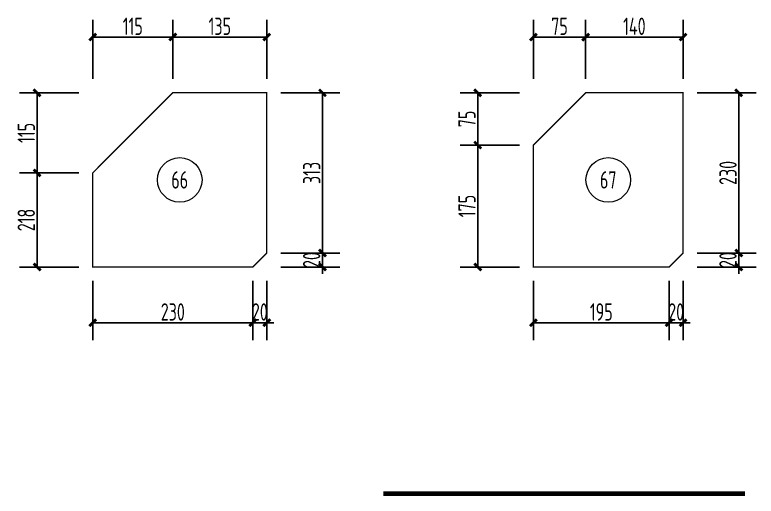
# Model space of a CAD drawing. Extents: x 95752 to 843522, y -411933 to 75567.
# Drawn here: x 217398 to 228047, y 28821 to 35729 of the extents above; entities that cross this region are included whole.
import ezdxf
from ezdxf.enums import TextEntityAlignment as Align

# ---------------------------------------------------------------- set-up
doc = ezdxf.new("R2010")
doc.units = 0
doc.header["$LTSCALE"] = 1000
doc.header["$MEASUREMENT"] = 0
for name, color, linetype, lineweight in [('15', 3, 'Continuous', 20), ('尺寸标注', 9, 'Continuous', 18), ('编号标注', 9, 'Continuous', 18)]:
    doc.layers.add(name, color=color, linetype=linetype, lineweight=lineweight)
doc.layers.add('DIM_SYMB', color=3, linetype='Continuous')
doc.styles.add('FromPkpm', font='Pkpmeng', dxfattribs={"width": 0.7, "bigfont": 'Pkpmchn'})
doc.dimstyles.new('Pkpm_1.00', dxfattribs={"dimtxt": 250, "dimasz": 100, "dimexe": 250, "dimexo": 0.0625, "dimgap": 30, "dimtad": 1, "dimdec": 0, "dimrnd": 5, "dimzin": 0, "dimdsep": 46, "dimtxsty": 'FromPkpm', "dimblk1": 'ARCHTICK', "dimblk2": 'ARCHTICK', "dimsah": 1, "dimcen": 0.09, "dimadec": 0, "dimazin": 0, "dimtfac": 1, "dimtdec": 0, "dimtix": 1, "dimtmove": 2, "dimatfit": 1, "dimfxl": 1, "dimtolj": 1, "dimtzin": 0, "dimarcsym": 0})

# ---------------------------------------------------------------- blocks, each defined once
blk = doc.blocks.new('_ArchTick')
at = {"color": 0, "linetype": 'ByBlock', "const_width": 0.4}
blk.add_lwpolyline([(-0.5, -0.5), (0.5, 0.5)], dxfattribs=at)
blk = doc.blocks.new('*D296')
at = {"layer": 'Defpoints', "color": 0, "linetype": 'Continuous', "transparency": 16777216}
for p in [(218517, 32110), (220817, 32110), (220817, 31310)]:
    blk.add_point(p, dxfattribs=at)
at = {"layer": '尺寸标注', "color": 0, "linetype": 'Continuous', "lineweight": -2, "transparency": 16777216}
for p, q in [((218517, 31910), (218517, 31060)), ((220817, 31910), (220817, 31060)), ((218517, 31310), (220817, 31310))]:
    blk.add_line(p, q, dxfattribs=at)
at = {"layer": '尺寸标注', "color": 0, "linetype": 'Continuous', "lineweight": -2, "transparency": 16777216, "xscale": 100, "yscale": 100, "zscale": 100, "rotation": 180}
blk.add_blockref('_ArchTick', (218517, 31310), dxfattribs=at)
at = {"layer": '尺寸标注', "color": 0, "linetype": 'Continuous', "lineweight": -2, "transparency": 16777216, "xscale": 100, "yscale": 100, "zscale": 100}
blk.add_blockref('_ArchTick', (220817, 31310), dxfattribs=at)
at = {"layer": '尺寸标注', "color": 0, "linetype": 'Continuous', "lineweight": 18, "transparency": 16777216, "insert": (219667, 31465), "char_height": 250, "attachment_point": 5, "style": 'FromPkpm'}
blk.add_mtext('\\A1;230', dxfattribs=at)
blk = doc.blocks.new('*D297')
at = {"layer": 'Defpoints', "color": 0, "linetype": 'Continuous', "transparency": 16777216}
for p in [(220817, 32110), (221017, 32110), (221017, 31310)]:
    blk.add_point(p, dxfattribs=at)
at = {"layer": '尺寸标注', "color": 0, "linetype": 'Continuous', "lineweight": -2, "transparency": 16777216}
for p, q in [((220817, 31910), (220817, 31060)), ((221017, 31910), (221017, 31060)), ((220817, 31310), (220717, 31310)), ((220817, 31310), (221017, 31310)), ((221017, 31310), (221117, 31310))]:
    blk.add_line(p, q, dxfattribs=at)
at = {"layer": '尺寸标注', "color": 0, "linetype": 'Continuous', "lineweight": -2, "transparency": 16777216, "xscale": 100, "yscale": 100, "zscale": 100}
blk.add_blockref('_ArchTick', (220817, 31310), dxfattribs=at)
at = {"layer": '尺寸标注', "color": 0, "linetype": 'Continuous', "lineweight": -2, "transparency": 16777216, "xscale": 100, "yscale": 100, "zscale": 100, "rotation": 180}
blk.add_blockref('_ArchTick', (221017, 31310), dxfattribs=at)
at = {"layer": '尺寸标注', "color": 0, "linetype": 'Continuous', "lineweight": 18, "transparency": 16777216, "insert": (220917, 31465), "char_height": 250, "attachment_point": 5, "style": 'FromPkpm'}
blk.add_mtext('\\A1;20', dxfattribs=at)
blk = doc.blocks.new('*D298')
at = {"layer": 'Defpoints', "color": 0, "linetype": 'Continuous', "transparency": 16777216}
for p in [(219667, 35410), (218517, 34610), (219667, 34610)]:
    blk.add_point(p, dxfattribs=at)
at = {"layer": '尺寸标注', "color": 0, "linetype": 'Continuous', "lineweight": -2, "transparency": 16777216}
for p, q in [((218517, 34810), (218517, 35660)), ((219667, 34810), (219667, 35660)), ((218517, 35410), (219667, 35410))]:
    blk.add_line(p, q, dxfattribs=at)
at = {"layer": '尺寸标注', "color": 0, "linetype": 'Continuous', "lineweight": -2, "transparency": 16777216, "xscale": 100, "yscale": 100, "zscale": 100, "rotation": 180}
blk.add_blockref('_ArchTick', (218517, 35410), dxfattribs=at)
at = {"layer": '尺寸标注', "color": 0, "linetype": 'Continuous', "lineweight": -2, "transparency": 16777216, "xscale": 100, "yscale": 100, "zscale": 100}
blk.add_blockref('_ArchTick', (219667, 35410), dxfattribs=at)
at = {"layer": '尺寸标注', "color": 0, "linetype": 'Continuous', "lineweight": 18, "transparency": 16777216, "insert": (219092, 35565), "char_height": 250, "attachment_point": 5, "style": 'FromPkpm'}
blk.add_mtext('\\A1;115', dxfattribs=at)
blk = doc.blocks.new('*D299')
at = {"layer": 'Defpoints', "color": 0, "linetype": 'Continuous', "transparency": 16777216}
for p in [(221017, 35410), (219667, 34610), (221017, 34610)]:
    blk.add_point(p, dxfattribs=at)
at = {"layer": '尺寸标注', "color": 0, "linetype": 'Continuous', "lineweight": -2, "transparency": 16777216}
for p, q in [((219667, 34810), (219667, 35660)), ((221017, 34810), (221017, 35660)), ((219667, 35410), (221017, 35410))]:
    blk.add_line(p, q, dxfattribs=at)
at = {"layer": '尺寸标注', "color": 0, "linetype": 'Continuous', "lineweight": -2, "transparency": 16777216, "xscale": 100, "yscale": 100, "zscale": 100, "rotation": 180}
blk.add_blockref('_ArchTick', (219667, 35410), dxfattribs=at)
at = {"layer": '尺寸标注', "color": 0, "linetype": 'Continuous', "lineweight": -2, "transparency": 16777216, "xscale": 100, "yscale": 100, "zscale": 100}
blk.add_blockref('_ArchTick', (221017, 35410), dxfattribs=at)
at = {"layer": '尺寸标注', "color": 0, "linetype": 'Continuous', "lineweight": 18, "transparency": 16777216, "insert": (220342, 35565), "char_height": 250, "attachment_point": 5, "style": 'FromPkpm'}
blk.add_mtext('\\A1;135', dxfattribs=at)
blk = doc.blocks.new('*D300')
at = {"layer": 'Defpoints', "color": 0, "linetype": 'Continuous', "transparency": 16777216}
for p in [(221017, 32310), (221817, 32310), (221017, 32110)]:
    blk.add_point(p, dxfattribs=at)
at = {"layer": '尺寸标注', "color": 0, "linetype": 'Continuous', "lineweight": -2, "transparency": 16777216}
for p, q in [((221817, 32310), (221817, 32410)), ((221217, 32310), (222067, 32310)), ((221817, 32110), (221817, 32310)), ((221217, 32110), (222067, 32110)), ((221817, 32110), (221817, 32010))]:
    blk.add_line(p, q, dxfattribs=at)
at = {"layer": '尺寸标注', "color": 0, "linetype": 'Continuous', "lineweight": -2, "transparency": 16777216, "xscale": 100, "yscale": 100, "zscale": 100}
for p, rotation in [((221817, 32310), 270), ((221817, 32110), 90)]:
    blk.add_blockref('_ArchTick', p, dxfattribs=dict(at, rotation=rotation))
at = {"layer": '尺寸标注', "color": 0, "linetype": 'Continuous', "lineweight": 18, "transparency": 16777216, "insert": (221662, 32210), "char_height": 250, "attachment_point": 5, "rotation": 90, "style": 'FromPkpm'}
blk.add_mtext('\\A1;20', dxfattribs=at)
blk = doc.blocks.new('*D301')
at = {"layer": 'Defpoints', "color": 0, "linetype": 'Continuous', "transparency": 16777216}
for p in [(221017, 34610), (221817, 34610), (221017, 32310)]:
    blk.add_point(p, dxfattribs=at)
at = {"layer": '尺寸标注', "color": 0, "linetype": 'Continuous', "lineweight": -2, "transparency": 16777216}
for p, q in [((221217, 34610), (222067, 34610)), ((221817, 32310), (221817, 34610)), ((221217, 32310), (222067, 32310))]:
    blk.add_line(p, q, dxfattribs=at)
at = {"layer": '尺寸标注', "color": 0, "linetype": 'Continuous', "lineweight": -2, "transparency": 16777216, "xscale": 100, "yscale": 100, "zscale": 100}
for p, rotation in [((221817, 34610), 90), ((221817, 32310), 270)]:
    blk.add_blockref('_ArchTick', p, dxfattribs=dict(at, rotation=rotation))
at = {"layer": '尺寸标注', "color": 0, "linetype": 'Continuous', "lineweight": 18, "transparency": 16777216, "insert": (221662, 33460), "char_height": 250, "attachment_point": 5, "rotation": 90, "style": 'FromPkpm'}
blk.add_mtext('\\A1;313', dxfattribs=at)
blk = doc.blocks.new('*D302')
at = {"layer": 'Defpoints', "color": 0, "linetype": 'Continuous', "transparency": 16777216}
for p in [(217717, 33460), (218517, 33460), (218517, 32110)]:
    blk.add_point(p, dxfattribs=at)
at = {"layer": '尺寸标注', "color": 0, "linetype": 'Continuous', "lineweight": -2, "transparency": 16777216}
for p, q in [((218317, 33460), (217467, 33460)), ((217717, 32110), (217717, 33460)), ((218317, 32110), (217467, 32110))]:
    blk.add_line(p, q, dxfattribs=at)
at = {"layer": '尺寸标注', "color": 0, "linetype": 'Continuous', "lineweight": -2, "transparency": 16777216, "xscale": 100, "yscale": 100, "zscale": 100}
for p, rotation in [((217717, 33460), 90), ((217717, 32110), 270)]:
    blk.add_blockref('_ArchTick', p, dxfattribs=dict(at, rotation=rotation))
at = {"layer": '尺寸标注', "color": 0, "linetype": 'Continuous', "lineweight": 18, "transparency": 16777216, "insert": (217562, 32785), "char_height": 250, "attachment_point": 5, "rotation": 90, "style": 'FromPkpm'}
blk.add_mtext('\\A1;218', dxfattribs=at)
blk = doc.blocks.new('*D303')
at = {"layer": 'Defpoints', "color": 0, "linetype": 'Continuous', "transparency": 16777216}
for p in [(217717, 34610), (218517, 34610), (218517, 33460)]:
    blk.add_point(p, dxfattribs=at)
at = {"layer": '尺寸标注', "color": 0, "linetype": 'Continuous', "lineweight": -2, "transparency": 16777216}
for p, q in [((218317, 34610), (217467, 34610)), ((217717, 33460), (217717, 34610)), ((218317, 33460), (217467, 33460))]:
    blk.add_line(p, q, dxfattribs=at)
at = {"layer": '尺寸标注', "color": 0, "linetype": 'Continuous', "lineweight": -2, "transparency": 16777216, "xscale": 100, "yscale": 100, "zscale": 100}
for p, rotation in [((217717, 34610), 90), ((217717, 33460), 270)]:
    blk.add_blockref('_ArchTick', p, dxfattribs=dict(at, rotation=rotation))
at = {"layer": '尺寸标注', "color": 0, "linetype": 'Continuous', "lineweight": 18, "transparency": 16777216, "insert": (217562, 34035), "char_height": 250, "attachment_point": 5, "rotation": 90, "style": 'FromPkpm'}
blk.add_mtext('\\A1;115', dxfattribs=at)
blk = doc.blocks.new('*D304')
at = {"layer": 'Defpoints', "color": 0, "linetype": 'Continuous', "transparency": 16777216}
for p in [(224847, 32110), (226797, 32110), (226797, 31310)]:
    blk.add_point(p, dxfattribs=at)
at = {"layer": '尺寸标注', "color": 0, "linetype": 'Continuous', "lineweight": -2, "transparency": 16777216}
for p, q in [((224847, 31910), (224847, 31060)), ((226797, 31910), (226797, 31060)), ((224847, 31310), (226797, 31310))]:
    blk.add_line(p, q, dxfattribs=at)
at = {"layer": '尺寸标注', "color": 0, "linetype": 'Continuous', "lineweight": -2, "transparency": 16777216, "xscale": 100, "yscale": 100, "zscale": 100, "rotation": 180}
blk.add_blockref('_ArchTick', (224847, 31310), dxfattribs=at)
at = {"layer": '尺寸标注', "color": 0, "linetype": 'Continuous', "lineweight": -2, "transparency": 16777216, "xscale": 100, "yscale": 100, "zscale": 100}
blk.add_blockref('_ArchTick', (226797, 31310), dxfattribs=at)
at = {"layer": '尺寸标注', "color": 0, "linetype": 'Continuous', "lineweight": 18, "transparency": 16777216, "insert": (225822, 31465), "char_height": 250, "attachment_point": 5, "style": 'FromPkpm'}
blk.add_mtext('\\A1;195', dxfattribs=at)
blk = doc.blocks.new('*D305')
at = {"layer": 'Defpoints', "color": 0, "linetype": 'Continuous', "transparency": 16777216}
for p in [(226797, 32110), (226997, 32110), (226997, 31310)]:
    blk.add_point(p, dxfattribs=at)
at = {"layer": '尺寸标注', "color": 0, "linetype": 'Continuous', "lineweight": -2, "transparency": 16777216}
for p, q in [((226797, 31910), (226797, 31060)), ((226997, 31910), (226997, 31060)), ((226797, 31310), (226697, 31310)), ((226797, 31310), (226997, 31310)), ((226997, 31310), (227097, 31310))]:
    blk.add_line(p, q, dxfattribs=at)
at = {"layer": '尺寸标注', "color": 0, "linetype": 'Continuous', "lineweight": -2, "transparency": 16777216, "xscale": 100, "yscale": 100, "zscale": 100}
blk.add_blockref('_ArchTick', (226797, 31310), dxfattribs=at)
at = {"layer": '尺寸标注', "color": 0, "linetype": 'Continuous', "lineweight": -2, "transparency": 16777216, "xscale": 100, "yscale": 100, "zscale": 100, "rotation": 180}
blk.add_blockref('_ArchTick', (226997, 31310), dxfattribs=at)
at = {"layer": '尺寸标注', "color": 0, "linetype": 'Continuous', "lineweight": 18, "transparency": 16777216, "insert": (226897, 31465), "char_height": 250, "attachment_point": 5, "style": 'FromPkpm'}
blk.add_mtext('\\A1;20', dxfattribs=at)
blk = doc.blocks.new('*D306')
at = {"layer": 'Defpoints', "color": 0, "linetype": 'Continuous', "transparency": 16777216}
for p in [(225597, 35410), (224847, 34610), (225597, 34610)]:
    blk.add_point(p, dxfattribs=at)
at = {"layer": '尺寸标注', "color": 0, "linetype": 'Continuous', "lineweight": -2, "transparency": 16777216}
for p, q in [((224847, 34810), (224847, 35660)), ((225597, 34810), (225597, 35660)), ((224847, 35410), (225597, 35410))]:
    blk.add_line(p, q, dxfattribs=at)
at = {"layer": '尺寸标注', "color": 0, "linetype": 'Continuous', "lineweight": -2, "transparency": 16777216, "xscale": 100, "yscale": 100, "zscale": 100, "rotation": 180}
blk.add_blockref('_ArchTick', (224847, 35410), dxfattribs=at)
at = {"layer": '尺寸标注', "color": 0, "linetype": 'Continuous', "lineweight": -2, "transparency": 16777216, "xscale": 100, "yscale": 100, "zscale": 100}
blk.add_blockref('_ArchTick', (225597, 35410), dxfattribs=at)
at = {"layer": '尺寸标注', "color": 0, "linetype": 'Continuous', "lineweight": 18, "transparency": 16777216, "insert": (225222, 35565), "char_height": 250, "attachment_point": 5, "style": 'FromPkpm'}
blk.add_mtext('\\A1;75', dxfattribs=at)
blk = doc.blocks.new('*D307')
at = {"layer": 'Defpoints', "color": 0, "linetype": 'Continuous', "transparency": 16777216}
for p in [(226997, 35410), (225597, 34610), (226997, 34610)]:
    blk.add_point(p, dxfattribs=at)
at = {"layer": '尺寸标注', "color": 0, "linetype": 'Continuous', "lineweight": -2, "transparency": 16777216}
for p, q in [((225597, 34810), (225597, 35660)), ((226997, 34810), (226997, 35660)), ((225597, 35410), (226997, 35410))]:
    blk.add_line(p, q, dxfattribs=at)
at = {"layer": '尺寸标注', "color": 0, "linetype": 'Continuous', "lineweight": -2, "transparency": 16777216, "xscale": 100, "yscale": 100, "zscale": 100, "rotation": 180}
blk.add_blockref('_ArchTick', (225597, 35410), dxfattribs=at)
at = {"layer": '尺寸标注', "color": 0, "linetype": 'Continuous', "lineweight": -2, "transparency": 16777216, "xscale": 100, "yscale": 100, "zscale": 100}
blk.add_blockref('_ArchTick', (226997, 35410), dxfattribs=at)
at = {"layer": '尺寸标注', "color": 0, "linetype": 'Continuous', "lineweight": 18, "transparency": 16777216, "insert": (226297, 35565), "char_height": 250, "attachment_point": 5, "style": 'FromPkpm'}
blk.add_mtext('\\A1;140', dxfattribs=at)
blk = doc.blocks.new('*D308')
at = {"layer": 'Defpoints', "color": 0, "linetype": 'Continuous', "transparency": 16777216}
for p in [(226997, 32310), (227797, 32310), (226997, 32110)]:
    blk.add_point(p, dxfattribs=at)
at = {"layer": '尺寸标注', "color": 0, "linetype": 'Continuous', "lineweight": -2, "transparency": 16777216}
for p, q in [((227797, 32310), (227797, 32410)), ((227197, 32310), (228047, 32310)), ((227797, 32110), (227797, 32310)), ((227197, 32110), (228047, 32110)), ((227797, 32110), (227797, 32010))]:
    blk.add_line(p, q, dxfattribs=at)
at = {"layer": '尺寸标注', "color": 0, "linetype": 'Continuous', "lineweight": -2, "transparency": 16777216, "xscale": 100, "yscale": 100, "zscale": 100}
for p, rotation in [((227797, 32310), 270), ((227797, 32110), 90)]:
    blk.add_blockref('_ArchTick', p, dxfattribs=dict(at, rotation=rotation))
at = {"layer": '尺寸标注', "color": 0, "linetype": 'Continuous', "lineweight": 18, "transparency": 16777216, "insert": (227642, 32210), "char_height": 250, "attachment_point": 5, "rotation": 90, "style": 'FromPkpm'}
blk.add_mtext('\\A1;20', dxfattribs=at)
blk = doc.blocks.new('*D309')
at = {"layer": 'Defpoints', "color": 0, "linetype": 'Continuous', "transparency": 16777216}
for p in [(226997, 34610), (227797, 34610), (226997, 32310)]:
    blk.add_point(p, dxfattribs=at)
at = {"layer": '尺寸标注', "color": 0, "linetype": 'Continuous', "lineweight": -2, "transparency": 16777216}
for p, q in [((227197, 34610), (228047, 34610)), ((227797, 32310), (227797, 34610)), ((227197, 32310), (228047, 32310))]:
    blk.add_line(p, q, dxfattribs=at)
at = {"layer": '尺寸标注', "color": 0, "linetype": 'Continuous', "lineweight": -2, "transparency": 16777216, "xscale": 100, "yscale": 100, "zscale": 100}
for p, rotation in [((227797, 34610), 90), ((227797, 32310), 270)]:
    blk.add_blockref('_ArchTick', p, dxfattribs=dict(at, rotation=rotation))
at = {"layer": '尺寸标注', "color": 0, "linetype": 'Continuous', "lineweight": 18, "transparency": 16777216, "insert": (227642, 33460), "char_height": 250, "attachment_point": 5, "rotation": 90, "style": 'FromPkpm'}
blk.add_mtext('\\A1;230', dxfattribs=at)
blk = doc.blocks.new('*D310')
at = {"layer": 'Defpoints', "color": 0, "linetype": 'Continuous', "transparency": 16777216}
for p in [(224047, 33860), (224847, 33860), (224847, 32110)]:
    blk.add_point(p, dxfattribs=at)
at = {"layer": '尺寸标注', "color": 0, "linetype": 'Continuous', "lineweight": -2, "transparency": 16777216}
for p, q in [((224647, 33860), (223797, 33860)), ((224047, 32110), (224047, 33860)), ((224647, 32110), (223797, 32110))]:
    blk.add_line(p, q, dxfattribs=at)
at = {"layer": '尺寸标注', "color": 0, "linetype": 'Continuous', "lineweight": -2, "transparency": 16777216, "xscale": 100, "yscale": 100, "zscale": 100}
for p, rotation in [((224047, 33860), 90), ((224047, 32110), 270)]:
    blk.add_blockref('_ArchTick', p, dxfattribs=dict(at, rotation=rotation))
at = {"layer": '尺寸标注', "color": 0, "linetype": 'Continuous', "lineweight": 18, "transparency": 16777216, "insert": (223892, 32985), "char_height": 250, "attachment_point": 5, "rotation": 90, "style": 'FromPkpm'}
blk.add_mtext('\\A1;175', dxfattribs=at)
blk = doc.blocks.new('*D311')
at = {"layer": 'Defpoints', "color": 0, "linetype": 'Continuous', "transparency": 16777216}
for p in [(224047, 34610), (224847, 34610), (224847, 33860)]:
    blk.add_point(p, dxfattribs=at)
at = {"layer": '尺寸标注', "color": 0, "linetype": 'Continuous', "lineweight": -2, "transparency": 16777216}
for p, q in [((224647, 34610), (223797, 34610)), ((224047, 33860), (224047, 34610)), ((224647, 33860), (223797, 33860))]:
    blk.add_line(p, q, dxfattribs=at)
at = {"layer": '尺寸标注', "color": 0, "linetype": 'Continuous', "lineweight": -2, "transparency": 16777216, "xscale": 100, "yscale": 100, "zscale": 100}
for p, rotation in [((224047, 34610), 90), ((224047, 33860), 270)]:
    blk.add_blockref('_ArchTick', p, dxfattribs=dict(at, rotation=rotation))
at = {"layer": '尺寸标注', "color": 0, "linetype": 'Continuous', "lineweight": 18, "transparency": 16777216, "insert": (223892, 34235), "char_height": 250, "attachment_point": 5, "rotation": 90, "style": 'FromPkpm'}
blk.add_mtext('\\A1;75', dxfattribs=at)

msp = doc.modelspace()

# ---------------------------------------------------------------- linework, layer by layer
at = {"layer": '15', "ltscale": 100, "const_width": 20}
for points in [[(218516.7, 32110.4), (220816.7, 32110.4), (221016.7, 32310.4), (221016.7, 34610.4), (219666.7, 34610.4), (218516.7, 33460.4), (218516.7, 32110.4)], [(224846.7, 32110.4), (226796.7, 32110.4), (226996.7, 32310.4), (226996.7, 34610.4), (225596.7, 34610.4), (224846.7, 33860.4), (224846.7, 32110.4)]]:
    msp.add_lwpolyline(points, close=True, dxfattribs=at)
at = {"layer": 'DIM_SYMB', "const_width": 70}
msp.add_lwpolyline([(222691.5, 28855.9), (227885.5, 28855.9)], dxfattribs=at)
at = {"layer": '编号标注', "color": 2, "lineweight": 18, "ltscale": 100}
for centre in [(219766.7, 33360.4), (225921.7, 33360.4)]:
    msp.add_circle(centre, 320, dxfattribs=at)

# ---------------------------------------------------------------- texts
at = {"layer": '编号标注', "color": 2, "style": 'FromPkpm', "width": 0.7}
for s, p in [('66', (219766.7, 33360.4)), ('67', (225921.7, 33360.4))]:
    msp.add_text(s, height=250, dxfattribs=at).set_placement(p, align=Align.MIDDLE_CENTER)

# ---------------------------------------------------------------- dimensions: what is measured, and where the dimension line sits
at = {"layer": '尺寸标注', "color": 0, "linetype": 'Continuous', "lineweight": 18}
for base, p1, p2, text, picture, middle in [((219666.7, 35410.4), (218516.7, 34610.4), (219666.7, 34610.4), '115', '*D298', (219091.7, 35565.4)), ((221016.7, 35410.4), (219666.7, 34610.4), (221016.7, 34610.4), '135', '*D299', (220341.7, 35565.4)), ((225596.7, 35410.4), (224846.7, 34610.4), (225596.7, 34610.4), '75', '*D306', (225221.7, 35565.4)), ((226996.7, 35410.4), (225596.7, 34610.4), (226996.7, 34610.4), '140', '*D307', (226296.7, 35565.4)), ((220816.7, 31310.4), (218516.7, 32110.4), (220816.7, 32110.4), '230', '*D296', (219666.7, 31465.4)), ((221016.7, 31310.4), (220816.7, 32110.4), (221016.7, 32110.4), '20', '*D297', (220916.7, 31465.4)), ((226796.7, 31310.4), (224846.7, 32110.4), (226796.7, 32110.4), '195', '*D304', (225821.7, 31465.4)), ((226996.7, 31310.4), (226796.7, 32110.4), (226996.7, 32110.4), '20', '*D305', (226896.7, 31465.4))]:
    dim = msp.add_linear_dim(base=base, p1=p1, p2=p2, text=text, dimstyle='Pkpm_1.00', override={"dimexo": 200, "dimtad": 1, "dimjust": 0, "dimtih": 0, "dimtoh": 0, "dimtix": 1, "dimtmove": 0, "dimatfit": 3}, dxfattribs=at)
    dim.commit()
    dim.dimension.update_dxf_attribs({"geometry": picture, "text_midpoint": middle})
for base, p1, p2, text, picture, middle in [((217716.7, 34610.4), (218516.7, 33460.4), (218516.7, 34610.4), '115', '*D303', (217561.7, 34035.4)), ((221816.7, 34610.4), (221016.7, 32310.4), (221016.7, 34610.4), '313', '*D301', (221661.7, 33460.4)), ((224046.7, 34610.4), (224846.7, 33860.4), (224846.7, 34610.4), '75', '*D311', (223891.7, 34235.4)), ((227796.7, 34610.4), (226996.7, 32310.4), (226996.7, 34610.4), '230', '*D309', (227641.7, 33460.4)), ((224046.7, 33860.4), (224846.7, 32110.4), (224846.7, 33860.4), '175', '*D310', (223891.7, 32985.4)), ((217716.7, 33460.4), (218516.7, 32110.4), (218516.7, 33460.4), '218', '*D302', (217561.7, 32785.4)), ((221816.7, 32310.4), (221016.7, 32110.4), (221016.7, 32310.4), '20', '*D300', (221661.7, 32210.4)), ((227796.7, 32310.4), (226996.7, 32110.4), (226996.7, 32310.4), '20', '*D308', (227641.7, 32210.4))]:
    dim = msp.add_linear_dim(base=base, p1=p1, p2=p2, angle=90, text=text, dimstyle='Pkpm_1.00', override={"dimexo": 200, "dimtad": 1, "dimjust": 0, "dimtih": 0, "dimtoh": 0, "dimtix": 1, "dimtmove": 0, "dimatfit": 3}, dxfattribs=at)
    dim.commit()
    dim.dimension.update_dxf_attribs({"geometry": picture, "text_midpoint": middle})

doc.saveas('drawing.dxf')
